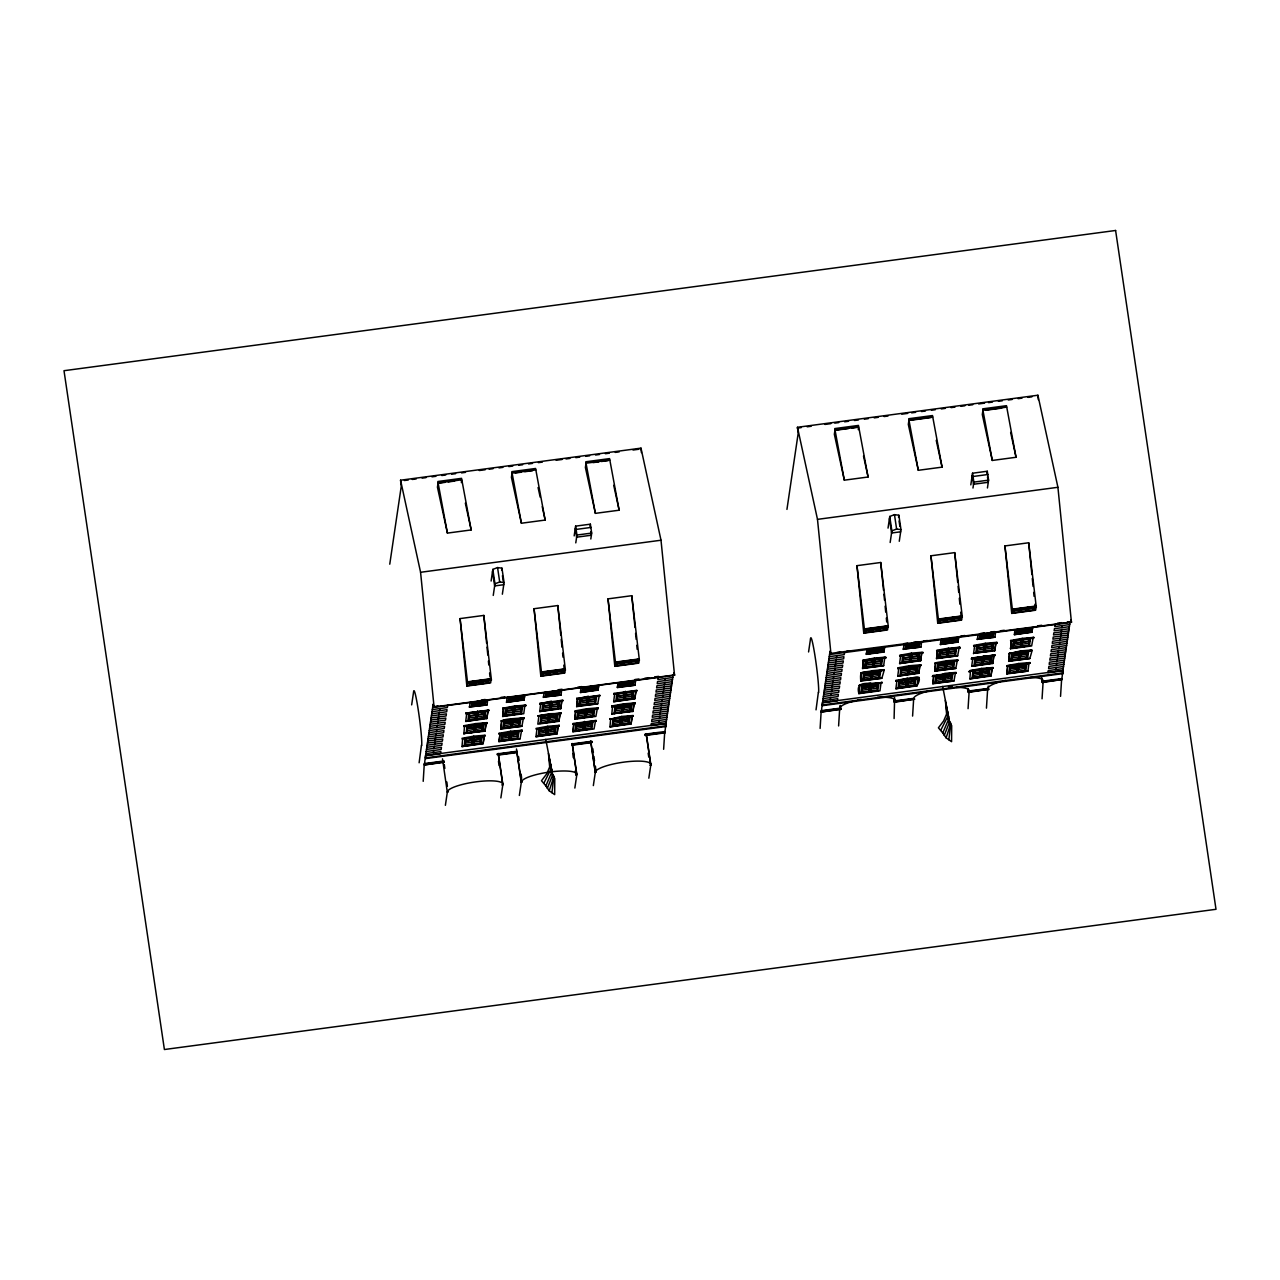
<?xml version="1.0" encoding="UTF-8"?>
<svg xmlns="http://www.w3.org/2000/svg" width="1280" height="1280" viewBox="0 0 1280 1280"><rect width="100%" height="100%" fill="white"/><g stroke="black" fill="none" stroke-linecap="round" stroke-linejoin="round"><path stroke-width="1.5" d="M423.2 781.328L424.272 764.032L443.984 761.392M663.632 749.28L664.72 731.968L664.848 732.864L645.152 735.504M820.112 728.416L821.184 711.104L839.68 708.64L838.608 725.936M894.096 718.544L894.64 697.632M912.592 716.08L913.664 698.768L895.168 701.232M968.064 708.672L969.152 691.376L987.648 688.912L986.448 708.144M1042.048 698.816L1043.136 681.504L1052.384 680.272M1060.544 696.352L1061.632 679.04L1057.936 679.536M547.312 788.368L552.32 775.76L550 761.312M551.568 769.024L551.824 773.552L554.784 778.544L554.656 794.608L549.216 790.784L553.2 778.688L550.528 763.984M944.224 735.456L949.232 722.832L946.912 708.384M948.48 716.096L948.736 720.624L951.696 725.632L951.568 741.68L946.128 737.856L950.112 725.76L947.44 711.056M432.688 707.472L674.544 675.248L661.008 540.224L640.992 448.144L400.56 480.208L401.232 486.448L389.76 564.192M411.664 704.88L413.6 691.808M413.792 692.304L413.664 691.392A28.048 1.792 82.4 0 1 418.592 712.192A28.048 1.792 82.4 0 1 421.664 745.552M421.472 745.072L419.12 762.784M461.392 482.608L461.6 478.336L437.84 481.504L447.408 533.104L471.168 529.936L461.808 479.792L438.064 482.96L437.44 487.184L447.408 533.104M444.128 762.304L424.416 764.928L425.376 756.592L425.664 758.576L666.112 726.512L665.984 723.44L425.536 755.504L425.664 758.576M424.416 764.928L444.176 761.888M674.576 674.96L433.856 706.992L437.888 705.792M433.36 752.592L433.664 750.496M433.968 748.4L434.288 746.304M434.592 744.208L434.896 742.112M435.216 740.016L435.52 737.92M435.84 735.824L436.144 733.728M436.448 731.632L436.768 729.536M437.072 727.44L437.376 725.344M437.696 723.248L438 721.152M438.304 719.056L438.624 716.96M438.928 714.864L439.232 712.768M439.552 710.672L439.856 708.576M447.648 705.472L447.344 707.568L432.368 709.568M445.392 805.328L447.312 792.256L442.496 758.832M466.848 686.064L467.472 681.84L460.064 618.592L483.808 615.424L491.44 680.112L467.696 683.28L467.472 681.84L491.232 678.672L490.608 682.896L466.848 686.064L460.064 618.592M469.056 685.312L469.28 683.728L474.928 682.864M485.344 735.856L462.688 738.832M484.848 730.752L463.776 733.568L484.912 731.184L486.448 722.896L464.544 726.256M488.752 710.272L466.4 713.68M488.976 710.064L465.728 713.152L466.832 713.696M484.592 735.472L483.056 743.76L461.984 746.576L462.672 738.896M463.84 734L464.528 726.32M488.304 710.32L486.784 718.608L465.696 721.424L466.768 713.264M469.488 707.28L470.08 702.512L487.648 700.176L487.056 704.944L469.424 706.928L487.056 704.944M466.128 733.2L467.056 726.048L483.76 724.256L482.768 730.976L466.128 733.2L482.704 730.544M469.36 715.632L469.68 713.536L476.432 712.64L476.112 714.72M474.672 684.56L475.168 681.28M472.496 702.752L472.016 706.016L477.648 705.264L478.128 702M475.312 684.608L475.84 681.04M475.984 684.384L476.464 681.104M491.12 581.04L492.832 569.392L497.568 567.568L501.952 568.176L504.08 582.576L502.352 594.208M493.248 595.424L494.96 583.792L492.832 569.392M472.72 737.792L472.4 739.872L465.648 740.784L465.952 738.688L471.024 738.016M472.528 744.24L473.52 737.504M474.384 731.664L475.376 724.928M476.24 719.088L477.232 712.352M478.272 705.328L478.8 701.76M481.616 683.632L482.096 680.352L478.352 680.864M479.44 701.824L478.944 705.088L484.576 704.352L485.056 701.072M477.68 714.512L478 712.432M482.24 683.696L482.768 680.128M482.928 683.456L483.408 680.176M501.632 570.32L501.952 568.176M485.216 704.4L485.744 700.832L485.264 704.768L471.344 706.256L471.872 702.688L485.792 701.2M488.544 682.704L488.784 681.12M484.448 713.616L484.752 711.52L481.376 711.984M480.848 743.12L481.84 736.4L480.912 743.552L464.208 745.344L465.2 738.624L481.904 736.832M484.624 718.4L485.568 711.248L484.624 718.4L465.696 721.424M482.768 730.976L483.76 724.256M483.056 743.76L484.144 735.6M487.856 710.448L486.784 718.608M484.912 731.184L486 723.024M499.264 734.192L522.336 730.928L499.264 734.192L499.008 733.376L510.704 731.232L522.24 730.288L499.68 733.904M499.008 733.376L500.112 733.904L498.976 741.648L520.048 738.832L521.568 730.608M501.472 720.88L500.832 729.072L521.904 726.256L523.44 717.952L501.52 721.392C503.312 718.336 518.576 718.704 524.096 717.696L523.984 718.576L512.64 719.52L512.576 718.656M525.296 705.376L503.328 708.304L502.688 716.496L523.76 713.68L524.848 705.52L525.744 705.344M498.976 741.648L500.048 733.472M500.832 729.072L501.904 720.896M502.688 716.496L503.76 708.32M506.48 702.352L507.072 697.584L524.688 695.6L524.048 700L506.48 702.352L523.984 699.648M501.2 740.416L502.192 733.68L501.264 740.848L517.904 738.624L518.896 731.904L502.256 734.112M503.12 728.272L504.048 721.104L503.12 728.272L519.76 726.048L520.752 719.328L504.112 721.536M504.912 715.264L505.904 708.528L504.976 715.696L521.616 713.472L522.608 706.752L505.968 708.96M506.352 710.688L506.672 708.608L513.424 707.696L513.104 709.792M508.336 701.328L508.864 697.76L508.384 701.68L522.256 699.84L522.784 696.256L508.912 698.112M509.488 697.808L509.008 701.088L514.64 700.336L515.12 697.056M509.52 739.296L510.512 732.576M511.376 726.72L512.368 720M513.232 714.144L514.224 707.424M515.264 700.4L515.792 696.832M500.864 797.92L502.8 784.848L498.496 755.728M513.136 720.064L512.816 722.16L519.568 721.264L519.888 719.168L514.816 719.84M514.672 709.584L514.992 707.488L521.744 706.592L521.44 708.688M516.432 696.896L515.936 700.16L521.568 699.408L522.048 696.144M524.048 700L524.688 695.6M519.36 795.456L521.296 782.384L516.704 751.328M565.008 670.208L564.592 673.04L540.832 676.208L541.456 671.968L534.048 608.72L557.792 605.552L565.424 670.24L541.6 673.28L541.456 671.968L565.216 668.8M543.024 675.44L543.52 672.16M559.232 725.344L559.12 726.208L559.232 725.344L547.696 726.304L536 728.448L536.256 729.264L558.64 726.032L537.104 728.976M562.352 700.88L540.816 703.824M559.024 725.568L558.128 725.728L557.04 733.904L535.952 736.704L537.04 728.544M561.184 713.424L538.464 715.952L560.432 713.024L558.896 721.328L537.824 724.128L538.896 715.968L537.856 715.872L549.552 713.728L561.184 713.424L549.632 714.576L549.552 713.728M562.736 700.416L561.84 700.576L560.752 708.752L539.68 711.552L540.752 703.392M543.456 697.424L544.064 692.64L561.632 690.304L561.04 695.072L543.408 697.056L561.04 695.072M540.112 723.328L541.04 716.176L557.744 714.384L556.752 721.12L540.112 723.328L556.688 720.688M543.344 705.76L543.648 703.664L550.416 702.768L550.096 704.864M548.656 674.688L549.136 671.424L545.392 671.92M546.48 692.88L546 696.16L551.632 695.408L552.112 692.128M549.296 674.752L549.824 671.184M549.968 674.512L550.448 671.248M574.176 535.888L575.616 526.144L590.368 524.176L591.68 533.072L590.816 539.008M546.512 734.368L547.504 727.648M548.368 721.792L549.36 715.072M550.224 709.216L551.216 702.496M552.256 695.472L552.784 691.888M555.6 673.76L555.824 672.176M553.408 691.952L552.928 695.232L558.56 694.48L559.04 691.2M548.256 727.712L547.952 729.808L554.704 728.896L555.024 726.816L549.952 727.488M551.664 704.656L551.984 702.56L558.736 701.664L558.416 703.744M556.224 673.824L556.752 670.256M575.776 542.88L576.944 535.04L575.616 526.144M556.896 673.584L557.392 670.32M559.2 694.544L559.712 690.976L559.248 694.896L545.328 696.384L545.856 692.816L559.776 691.328M562.528 672.848L563.008 669.568M554.832 733.264L555.824 726.528L554.896 733.696L538.192 735.472L539.184 728.752L555.888 726.96M558.544 708.112L559.536 701.376L558.608 708.544L541.904 710.32L542.896 703.6L559.6 701.808M556.752 721.12L557.744 714.384M557.04 733.904L558.128 725.728M559.984 713.152L558.896 721.328M561.84 700.576L560.752 708.752M590.048 526.32L590.368 524.176M596 720.64L573.664 724.032M573.648 724.112L572.944 731.776L594.032 728.96L595.568 720.672M597.472 708.592L575.52 711.456M575.504 711.536L574.8 719.2L595.888 716.384L597.408 708.16M599.728 695.472L577.376 698.88M572.944 731.776L574.032 723.616M575.888 711.04L574.8 719.2M577.36 698.944L576.672 706.624L597.744 703.808L599.264 695.584M576.672 706.624L577.744 698.464M580.448 692.48L581.056 687.712L598.672 685.728L598.032 690.144L580.448 692.48L597.968 689.776M575.184 730.544L576.176 723.824L575.248 730.976L591.888 728.768L592.88 722.032L576.24 724.256M577.104 718.4L578.032 711.248L577.104 718.4L593.744 716.176L594.736 709.456L578.096 711.68M578.96 705.824L579.888 698.672L578.96 705.824L597.744 703.808M580.336 700.832L580.64 698.736L587.392 697.84L587.088 699.92M582.304 691.456L582.832 687.888L582.368 691.824L596.24 689.968L596.768 686.4L582.896 688.256M583.472 687.952L582.992 691.216L588.608 690.464L589.104 687.2M575.344 770.816L575.856 775.12L576.784 774.992L574.848 788.064M583.504 729.44L584.496 722.704M585.36 716.864L586.352 710.128M587.216 704.288L588.208 697.552M589.248 690.528L589.776 686.96M588.656 699.712L588.976 697.632L595.728 696.736L595.408 698.816M590.4 687.024L589.92 690.304L595.552 689.552L596.032 686.272M598.032 690.144L598.672 685.728M640.992 448.144L641.408 452.592M593.344 785.6L595.28 772.528L590.688 741.456M614.816 666.336L615.44 662.096L608.016 598.864L631.776 595.696L639.408 660.384L615.648 663.552L615.44 662.096L639.184 658.944L638.56 663.168L614.816 666.336L608.016 598.864M617.008 665.568L617.488 662.304M636.72 690.544L614.8 693.952M632.992 715.696L610.656 719.104M632.816 711.024L611.728 713.84L632.88 711.456L634.4 703.232L612.512 706.528M632.544 715.808L631.024 724.032L609.936 726.848L610.64 719.168M611.792 714.272L612.496 706.592M636.256 690.656L634.736 698.88L613.648 701.696L614.736 693.52M617.44 687.552L618.048 682.784L617.44 687.552L635.008 685.216L635.616 680.432M614.096 713.472L615.024 706.304L631.728 704.528L630.736 711.248L614.096 713.472L630.672 710.816M617.328 695.888L617.632 693.808L622.704 693.136M622.64 664.832L622.88 663.248L617.248 664M620.464 683.008L619.984 686.288L625.6 685.536L626.096 682.272M623.952 664.656L624.432 661.376M624.08 694.992L624.384 692.912M620.496 724.512L621.488 717.776M622.352 711.92L623.344 705.2M624.208 699.344L625.2 692.624M626.24 685.6L626.768 682.032M629.584 663.904L630.064 660.624M627.392 682.096L626.912 685.36L632.544 684.608L633.024 681.344M625.648 694.784L625.952 692.704L632.72 691.792L632.4 693.888M630.208 663.968L630.736 660.384M630.88 663.728L631.36 660.448L635.12 659.952M633.168 684.672L633.696 681.104L633.232 685.04L619.296 686.528L619.824 682.96L633.76 681.472M636.512 662.976L636.992 659.696M628.816 723.392L629.808 716.672L628.88 723.824L612.176 725.616L613.168 718.88L629.872 717.104M632.528 698.24L633.52 691.52L632.592 698.672L615.888 700.464L616.88 693.728L633.584 691.952M630.736 711.248L631.728 704.528M632.096 715.872L631.024 724.032M634.736 698.88L635.824 690.72M632.88 711.456L633.968 703.296M658.16 677.408L657.856 679.504L672.816 677.504M648.832 778.192L650.768 765.12L646.176 734.064M658.832 722.528L659.136 720.432M659.456 718.336L659.76 716.24M660.064 714.144L660.384 712.048M660.688 709.952L660.992 707.856M661.312 705.76L661.616 703.664M661.936 701.568L662.24 699.472M662.544 697.376L662.864 695.28M663.168 693.184L663.472 691.088M663.792 688.992L664.096 686.896M664.4 684.8L664.72 682.704M665.024 680.608L665.328 678.512M664.848 732.864L665.824 724.528L666.112 726.512M673.12 675.072L666 723.616L651.04 725.616L651.344 723.52L666.32 721.52M786.944 509.408L798.144 433.536L797.472 427.28L1037.904 395.232L1057.92 487.296L1071.44 622.32L829.6 654.544M808.576 651.952L810.512 638.88M810.704 639.376L810.576 638.464A28.048 1.792 82.4 0 1 815.504 659.264A28.048 1.792 82.4 0 1 818.576 692.624M818.384 692.144L816.032 709.856M858.304 429.68L858.512 425.424L834.752 428.576L844.32 480.176L868.08 477.008L858.72 426.864L834.976 430.032L834.352 434.272L844.32 480.176M840.272 705.392L840.752 709.408L821.328 712L822.288 703.664L822.576 705.648L1063.024 673.6L1062.896 670.512L822.448 702.576L822.576 705.648M821.328 712L840.8 708.992M1071.488 622.032L830.864 653.392L831.008 654.384L817.488 519.36L797.472 427.28M830.272 699.664L830.576 697.568M830.88 695.472L831.2 693.376M831.504 691.28L831.808 689.184M832.128 687.088L832.432 684.992M832.736 682.896L833.056 680.8M833.36 678.704L833.664 676.608M833.984 674.512L834.288 672.416M834.608 670.32L834.912 668.224M835.216 666.128L835.536 664.032M835.84 661.936L836.144 659.84M836.464 657.744L836.768 655.648M844.56 652.544L844.256 654.64L829.28 656.64M863.76 633.152L864.384 628.912L856.976 565.664L880.72 562.496L888.352 627.184L864.608 630.352L864.384 628.912L888.144 625.744L887.52 629.984L863.76 633.152L856.976 565.664M865.952 632.384L866.448 629.104M882.16 682.288C872.368 685.68 854.704 678.224 858.896 693.648L879.968 690.832L881.056 682.672L881.952 682.512M872.496 670.672C861.68 673.36 859.872 669.104 860.752 681.072L881.824 678.256C885.968 664.432 884.496 672.144 872.56 671.52L872.496 670.672L884.016 669.712M885.216 657.392L863.248 660.32L862.608 668.496L883.68 665.68L884.768 657.52L885.968 657.776L862.736 660.88L885.968 657.776M859.968 685.488L858.896 693.648M860.752 681.072L861.824 672.912M862.608 668.496L863.68 660.336M866.4 654.352L866.992 649.584L866.4 654.352L883.968 652.016L884.56 647.248L883.968 652.016M862.112 685.696L861.184 692.848L861.856 687.376M863.04 680.272L863.968 673.12L863.04 680.272L879.68 678.048L880.672 671.328L864.032 673.552M864.832 667.264L865.824 660.544L864.896 667.696L881.536 665.472L882.544 658.752L865.888 660.976M866.272 662.704L866.592 660.608L871.648 659.936M868.256 653.328L868.784 649.76L868.304 653.696L882.176 651.84L882.704 648.272L868.832 650.128M871.584 631.632L872.064 628.352M869.408 649.824L868.928 653.088L874.56 652.336L875.04 649.072M872.896 631.456L873.136 629.872L878.768 629.008M888.032 528.112L889.744 516.464L894.48 514.64L898.864 515.248L900.992 529.648L899.264 541.28M890.16 542.496L891.872 530.864L889.744 516.464M873.024 661.792L873.344 659.712M869.44 691.312L870.432 684.576M871.296 678.736L872.288 672M873.152 666.16L874.144 659.424M875.184 652.4L875.712 648.832M878.528 630.704L879.008 627.424M874.592 661.584L874.912 659.504L881.664 658.608L881.36 660.688M876.352 648.896L875.856 652.176L881.488 651.424L881.968 648.144M879.152 630.768L879.68 627.2M879.824 630.528L880.32 627.264M898.544 517.392L898.864 515.248M885.456 629.776L885.936 626.512L882.192 627.008M883.36 670.032L861.392 672.896M918.56 678.048L897.024 680.992M920.416 665.472L898.88 668.416M922.272 652.88L900.304 655.824M896.592 680.976C904.912 682.64 926.448 668.592 916.96 685.904L895.872 688.72L896.96 680.544M921.104 665.424L897.872 668.528L921.104 665.424L919.904 665.168L918.816 673.328L897.744 676.144L898.816 667.968M922.96 652.848L899.728 655.952L922.96 652.848L921.76 652.592L920.672 660.752L899.6 663.568L900.672 655.392M894.448 701.84L914.784 699.136L894.384 702.256L893.904 698.24M903.376 649.424L903.984 644.656L921.552 642.304L920.96 647.088L903.328 649.056L920.96 647.088M900.032 675.344L900.96 668.176L917.664 666.4L916.672 673.12L900.032 675.344L916.608 672.688M903.264 657.76L903.568 655.68L910.336 654.784L910.016 656.864M906.4 644.88L905.92 648.16L911.552 647.408L912.032 644.144M908.464 667.36L908.16 669.44L901.408 670.336L901.712 668.256L906.784 667.584M906.432 686.384L907.424 679.648M908.288 673.792L909.28 667.072M910.144 661.216L911.136 654.496M912.176 647.472L912.704 643.904M913.328 643.968L912.848 647.232L918.48 646.48L918.96 643.216M911.584 656.656L911.904 654.576L918.656 653.664L918.336 655.76M919.12 646.544L919.632 642.976L919.168 646.912L905.248 648.4L905.776 644.832L919.696 643.344M914.752 685.264L915.744 678.544L914.816 685.696L898.112 687.488L899.104 680.752L915.808 678.976M918.464 660.112L919.456 653.392L918.528 660.544L901.824 662.336L902.816 655.6L919.52 653.824M916.672 673.12L917.664 666.4M916.96 685.904L918.048 677.744M918.816 673.328L919.904 665.168M920.672 660.752L921.76 652.592M937.744 623.28L938.368 619.04L930.944 555.792L954.704 552.624L962.336 617.312L938.592 620.48L938.368 619.04L962.128 615.872L961.488 620.112L937.744 623.28L930.944 555.792M939.936 622.512L940.432 619.248M933.168 676.336L932.912 675.52L944.704 674.032C909.488 680.832 960.432 670.848 955.536 673.184L933.584 676.032M933.568 676.112L932.864 683.792L953.952 680.976L955.488 672.672M958.096 660.496L935.44 663.456M936.88 651.184L959.952 647.92L936.88 651.184L936.624 650.368L948.336 648.224L959.856 647.264L937.296 650.88M932.864 683.792L933.952 675.616M957.344 660.096L955.808 668.4L934.72 671.216L935.424 663.536M959.184 647.6L957.664 655.824L936.592 658.624L937.28 650.96M934.72 671.216L935.808 663.04M936.592 658.624L937.664 650.464M940.368 644.496L940.976 639.728L958.592 637.744L957.952 642.144L940.368 644.496L957.888 641.792M935.104 682.56L936.096 675.824L935.168 682.992L951.808 680.768L952.8 674.048L936.16 676.256M937.024 670.416L937.952 663.248L937.024 670.416L953.664 668.192L954.656 661.456L938.016 663.68M938.816 657.392L939.808 650.672L938.88 657.84L955.52 655.616L956.512 648.88L939.872 651.104M940.256 652.832L940.56 650.752L947.312 649.84L947.008 651.936M942.224 643.456L942.752 639.888L942.288 643.824L956.16 641.968L956.688 638.4L942.816 640.256M945.568 621.76L946.048 618.496M943.392 639.952L942.912 643.232L948.544 642.48L949.024 639.2M946.208 621.824L946.736 618.256M946.88 621.584L947.36 618.32M970.816 484.864L972.528 473.216L987.28 471.248L988.592 480.144L987.44 487.984M943.6 674.992L943.296 677.088L936.544 677.984L936.848 675.904L941.92 675.232M943.424 681.44L944.416 674.72M945.28 668.864L946.272 662.144M947.136 656.288L948.128 649.568M949.168 642.544L949.696 638.976M952.512 620.832L952.992 617.568L949.232 618.064M948.576 651.728L948.896 649.632M950.32 639.024L949.84 642.304L955.472 641.552L955.952 638.272M953.136 620.896L953.664 617.328M972.976 488.048L973.856 482.112L972.528 473.216M953.808 620.672L954.304 617.392M959.44 619.92L959.92 616.64M955.328 650.816L955.648 648.736L950.576 649.408M957.952 642.144L958.592 637.744M986.96 473.392L987.28 471.248M983.552 656.512C951.248 662.256 991.776 655.856 994.992 654.912L971.76 658.016L972.864 658.544M992.672 650.704L973.504 653.264L994.656 650.88L996.176 642.656L974.72 645.968M992.464 667.824L990.944 676.048L969.856 678.848L970.512 670.672L992.528 668.256C998.784 665.584 944.592 676.336 981.696 669.104M994.992 654.912L993.888 655.296L992.8 663.472L971.712 666.272L972.8 658.112M973.568 653.696L974.656 645.536M968.432 691.984L988.768 689.264L968.368 692.4L967.888 688.368M977.36 639.552L977.968 634.784L995.536 632.448L994.928 637.216L977.312 639.2L994.928 637.216M974.016 665.472L974.944 658.32L991.648 656.528L990.656 663.264L974.016 665.472L990.592 662.832M977.248 647.904L977.552 645.808L984.304 644.912L984 647.008M980.384 635.024L979.904 638.288L985.52 637.552L986.016 634.272M980.416 676.512L981.408 669.792M982.272 663.936L983.264 657.2M984.128 651.36L985.12 644.624M986.16 637.6L986.688 634.032M987.312 634.096L986.832 637.376L992.464 636.624L992.944 633.344M984.016 657.28L983.712 659.376L990.464 658.464L990.784 656.384L985.712 657.056M985.568 646.784L985.872 644.704L992.64 643.808L992.32 645.888M993.088 636.688L993.616 633.104L993.152 637.04L979.216 638.528L979.744 634.96L993.68 633.472M988.736 675.408L989.728 668.672L988.8 675.84L972.096 677.616L973.088 670.896L989.792 669.104M992.448 650.24L993.44 643.52L992.512 650.688L975.808 652.464L976.8 645.744L993.504 643.952M990.656 663.264L991.648 656.528M990.944 676.048L992.016 667.872M992.8 663.472L993.888 655.296M994.656 650.88L995.744 642.72M994.32 655.232L972.368 658.096M1037.904 395.232L1038.32 399.664M1011.728 613.408L1012.352 609.184L1004.928 545.936L1028.688 542.768L1036.32 607.456L1012.56 610.624L1012.352 609.184L1036.096 606.016L1035.472 610.24L1011.728 613.408L1004.928 545.936M1013.92 612.656L1014.4 609.376M1029.536 663.248L1007.504 665.744L1006.848 673.92L1027.936 671.104L1029.008 662.944L1030.224 663.2L1006.976 666.304L1030.224 663.2M1031.392 650.672L1009.36 653.168L1008.704 661.344L1029.792 658.528C1033.872 644.512 1032.368 652.592 1020.512 651.792L1020.448 650.944L1031.984 649.984M1011.264 641.088L1010.56 648.768L1031.648 645.952L1033.184 637.664L1011.264 641.088L1033.84 637.408L1022.304 638.368L1010.608 640.496L1010.864 641.312L1010.608 640.496M1006.848 673.92L1007.936 665.76M1008.704 661.344L1009.792 653.184M1010.56 648.768L1011.648 640.608M1014.352 634.624L1014.96 629.856L1032.576 627.872L1031.92 632.288L1014.352 634.624L1031.872 631.92M1009.088 672.688L1010.08 665.968L1009.152 673.12L1025.792 670.896L1026.784 664.176L1010.144 666.4M1011.008 660.544L1011.936 653.392L1011.008 660.544L1027.648 658.32L1028.64 651.6L1012 653.824M1012.8 647.536L1013.792 640.8L1012.864 647.968L1029.504 645.744L1010.496 648.336M1014.24 642.976L1014.544 640.88L1021.296 639.984L1020.992 642.064M1016.208 633.6L1016.736 630.032L1016.272 633.952L1030.144 632.112L1030.672 628.544L1016.8 630.384M1019.552 611.904L1020.032 608.624L1016.288 609.12M1017.376 630.096L1016.896 633.36L1022.512 632.608L1023.008 629.344M1020.176 611.952L1020.704 608.384M1020.864 611.728L1021.344 608.448M1017.408 671.584L1018.4 664.848M1019.264 659.008L1020.256 652.272M1021.12 646.432L1022.112 639.696M1023.152 632.672L1023.68 629.104M1026.48 610.976L1026.72 609.392M1019.152 664.928L1018.848 667.008L1025.6 666.112L1025.904 664.032L1020.848 664.704M1022.56 641.856L1022.864 639.776L1029.632 638.864L1029.312 640.96M1024.304 629.168L1023.824 632.432L1029.456 631.68L1029.936 628.416M1027.12 611.04L1027.648 607.472M1027.792 610.8L1028.272 607.52M1033.424 610.048L1033.904 606.768M1029.504 645.744L1030.432 638.592L1013.856 641.248M1031.92 632.288L1032.576 627.872M1042.4 682.112L1061.824 679.52L1042.336 682.528L1041.872 678.496M1055.072 624.48L1054.768 626.576L1069.728 624.576M1055.744 669.6L1056.048 667.504M1056.368 665.408L1056.672 663.312M1056.976 661.216L1057.296 659.12M1057.6 657.024L1057.904 654.928M1058.224 652.832L1058.528 650.736M1058.832 648.64L1059.152 646.544M1059.456 644.448L1059.76 642.352M1060.08 640.256L1060.384 638.16M1060.704 636.064L1061.008 633.968M1061.312 631.872L1061.632 629.776M1061.936 627.68L1062.24 625.584M1061.76 679.936L1062.736 671.6L1063.024 673.6M1070.032 622.144L1062.912 670.704L1047.952 672.688L1048.256 670.592L1063.232 668.608M1067.36 621.856L1071.2 622L1070.88 619.824M549.216 790.784L545.856 785.888L551.44 772.832L549.488 758.64M946.128 737.856L942.768 732.96L948.352 719.904L946.4 705.712M543.776 783.312L550.56 769.904L548.976 755.968M940.688 730.384L947.472 716.976L945.888 703.04M487.104 722.64L486.992 723.504L464.128 726.544L463.872 725.728L475.584 723.6L487.104 722.64L486.992 723.504M524.096 717.696L523.984 718.576M561.088 712.768L560.976 713.632M598.08 707.84L597.968 708.704L575.104 711.76L574.848 710.944L586.544 708.8L598.08 707.84L597.968 708.704M635.072 702.912L634.944 703.776L612.096 706.816L611.84 706L623.536 703.856L635.072 702.912L634.944 703.776M996.848 642.336L996.736 643.2L973.872 646.256L973.616 645.44L985.312 643.296L996.848 642.336L996.736 643.2M1033.84 637.408L1033.728 638.272L1022.368 639.216L1022.304 638.368M494.96 583.792L499.696 581.968L504.08 582.576M891.872 530.864L896.608 529.04L900.992 529.648M465.728 713.152L477.536 711.664M465.824 713.808L477.504 711.872L477.44 711.024M502.72 708.224L502.976 709.04L502.72 708.224L514.432 706.08L525.952 705.12M502.816 708.88L514.528 706.736M563.04 700.848L539.968 704.112L539.712 703.296L562.944 700.192M539.808 703.936L551.424 701.152M600.032 695.904L576.96 699.184L576.704 698.368L599.936 695.264M576.8 699.008L588.4 696.224M625.392 691.28L625.472 692.144L613.952 694.24L613.696 693.424L636.928 690.336M463.968 726.384L487.2 723.28M500.864 720.8L512.672 719.312M537.856 715.872L549.664 714.384M574.944 711.584L598.176 708.496M862.896 661.056L862.64 660.24L874.352 658.096L885.872 657.136M611.936 706.656L623.632 704.512M899.888 656.112L899.632 655.296L911.344 653.152L922.864 652.208M462.272 739.136L462.016 738.32L473.728 736.176L485.248 735.216M973.712 646.08L996.944 642.992M1010.704 641.152L1022.4 639.008M596.32 721.072L573.248 724.336L572.992 723.52L596.224 720.416M573.088 724.16L595.632 721.104M621.68 716.448L621.744 717.296L610.08 719.232L621.68 716.448L633.216 715.488M610.08 719.232L633.312 716.128M898.032 668.688L897.776 667.872L909.488 665.728L921.008 664.784M935.024 663.76L934.768 662.944L946.464 660.8L958 659.84M1020.544 651.584L1008.848 653.728L1020.448 650.944M858.928 685.392L870.64 683.248M895.92 680.448L896.176 681.264L895.92 680.448L907.616 678.304L919.152 677.36M896.016 681.104L907.616 678.304M970.16 671.408L969.904 670.592L981.6 668.448L993.136 667.488M1007.152 666.48L1006.88 665.664L1018.592 663.52L1030.128 662.56M404.368 480.512L408.32 479.984M412.256 479.456L416.192 478.944M422.112 478.144L426.048 477.616M431.968 476.832L435.904 476.304M441.824 475.52L445.76 474.992M451.68 474.208L455.616 473.68M461.52 472.896L465.472 472.368M479.264 470.528L485.184 469.744M489.12 469.216L493.056 468.688M498.976 467.904L502.912 467.376M508.832 466.592L512.768 466.064M518.688 465.264L522.624 464.752M528.528 463.952L532.48 463.424M538.384 462.64L542.336 462.112M556.128 460.272L562.032 459.488M565.984 458.96L569.92 458.432M575.84 457.648L579.776 457.12M585.696 456.336L589.632 455.808M595.536 455.024L599.488 454.496M605.392 453.712L609.344 453.184M615.248 452.4L619.2 451.872M632.992 450.032L638.896 449.248M797.344 428.112L801.28 427.584M807.2 426.8L811.136 426.272M824.928 424.432L830.848 423.648M834.784 423.12L838.736 422.592M844.64 421.808L848.576 421.28M854.496 420.496L858.432 419.968M864.352 419.184L868.288 418.656M874.208 417.872L878.144 417.344M884.064 416.544L888 416.032M901.792 414.192L907.712 413.392M911.648 412.864L915.584 412.352M921.504 411.552L925.44 411.024M931.36 410.24L935.296 409.712M941.216 408.928L945.152 408.4M951.072 407.616L955.008 407.088M960.928 406.304L964.864 405.776M968.8 405.248L972.752 404.72M978.656 403.936L984.576 403.152M988.512 402.624L992.448 402.096M998.368 401.312L1002.304 400.784M1008.224 400L1012.16 399.472M1018.08 398.672L1022.016 398.16M1027.92 397.36L1031.872 396.848M535.792 469.92L512.048 473.088L511.424 477.328L521.392 523.232L545.152 520.064L535.584 468.48L511.824 471.648L521.392 523.232M609.776 460.064L586.032 463.216L585.808 461.776L609.568 458.608L619.136 510.208L595.376 513.36L585.392 467.456L586.032 463.216L595.376 513.36M932.704 416.992L908.96 420.16L908.736 418.72L932.496 415.552L942.064 467.136L918.304 470.304L908.32 424.4L908.96 420.16L918.304 470.304M1006.688 407.136L982.928 410.304L982.72 408.848L1006.48 405.68L1016.032 457.28L992.288 460.448L982.304 414.528L982.928 410.304L992.288 460.448M439.488 483.088L445.152 482.336M448.16 481.936L454.624 481.072M515.2 472.992L521.024 472.224M524.816 471.712L532.544 470.688M593.12 462.608L598.8 461.84M601.312 461.504L608.256 460.592M836.4 430.16L848.528 428.544M851.52 428.144L857.2 427.392M910.384 420.304L931.184 417.52M986.096 410.208L1001.696 408.128M576.464 529.376L591.2 527.408M973.376 476.448L988.112 474.48M576.944 535.04L591.68 533.072M973.856 482.112L988.592 480.144M400.56 480.208L420.576 572.288L661.008 540.224M817.488 519.36L1057.92 487.296M503.76 584.704L494.64 585.92L492.512 571.536M900.672 531.792L891.552 533.008L889.424 518.608M468.896 681.968L489.712 679.2M939.792 619.184L960.608 616.4L960.08 619.968L939.264 622.752M469.536 682.032L473.28 681.536M476.224 682.8L481.856 681.936M483.152 681.872L488.8 681.008M543.264 673.856L548.912 672.992M550.192 672.928L555.84 672.08M557.136 672L562.784 671.152M624.176 663.072L629.824 662.208M631.12 662.144L636.768 661.28M866.192 630.8L871.84 629.936M880.064 628.944L885.712 628.096M940.176 620.928L945.824 620.08M947.104 620L952.752 619.152M954.048 619.088L959.696 618.224M1014.16 611.072L1019.808 610.208M1021.088 610.144L1026.736 609.28M1028.032 609.216L1033.68 608.352M468.368 685.536L489.184 682.768M481.248 700.016L485.2 699.488M500.96 697.392L504.896 696.864M558.112 689.76L562.048 689.248M577.824 687.136L581.76 686.608M634.976 679.52L638.912 678.992M644.832 678.208L648.768 677.68M654.688 676.896L658.624 676.368M836.768 652.608L840.72 652.08M846.624 651.296L850.576 650.768M903.776 643.68L907.728 643.152M913.632 642.352L917.584 641.84M923.488 641.04L927.44 640.512M960.944 636.048L964.88 635.52M980.64 633.424L984.592 632.896M990.496 632.112L994.448 631.584M1000.352 630.8L1004.288 630.272M1037.792 625.808L1041.744 625.28M1057.504 623.168L1061.456 622.656M618.096 683.136L635.664 680.8M867.04 649.952L884.608 647.6M479.2 703.408L484.832 702.656M509.248 699.392L514.88 698.64M516.192 698.464L521.824 697.728L516.176 698.576M546.24 694.464L551.872 693.712L546.224 694.576M590.176 688.608L595.808 687.856M620.224 684.592L625.856 683.856M627.168 683.68L632.784 682.928L627.152 683.776M869.168 651.408L874.8 650.656M876.112 650.48L881.744 649.728L876.096 650.592M906.16 646.464L911.792 645.712L906.144 646.576M913.104 645.552L918.736 644.8M950.096 640.608L955.728 639.856M980.144 636.608L985.776 635.856M987.088 635.68L992.72 634.928M1017.136 631.68L1022.768 630.928L1017.12 631.776M1029.696 630L1024.08 630.752L1029.68 630.112M479.184 703.504L484.816 702.768M509.232 699.504L514.864 698.752M590.16 688.72L595.792 687.968M620.208 684.704L625.84 683.952M869.152 651.504L874.784 650.752M913.088 645.648L918.72 644.896M950.08 640.72L955.712 639.968M980.128 636.72L985.76 635.968M987.072 635.792L992.704 635.04M432.064 711.664L447.024 709.664L446.72 711.76L431.76 713.76M672.512 679.6L657.536 681.6L657.232 683.696L672.192 681.696M828.976 658.736L843.936 656.736L843.632 658.832L828.672 660.832M1069.424 626.672L1054.448 628.672L1054.144 630.768L1069.104 628.768M617.392 687.184L635.008 685.216M866.336 654L883.904 651.648M431.44 715.856L446.416 713.856L446.096 715.952L431.136 717.952M671.888 683.792L656.928 685.792L656.608 687.888L671.584 685.888M828.352 662.928L843.328 660.928L843.008 663.024L828.048 665.024M1068.8 630.864L1053.84 632.864L1053.52 634.96L1068.48 632.96M485.632 711.68L468.912 713.456L467.92 720.192L484.56 717.968M579.952 699.104L596.592 696.88L595.6 703.6L578.896 705.392M430.832 720.048L445.792 718.048L445.488 720.144L430.512 722.144M671.264 687.984L656.304 689.984L656 692.08L670.96 690.08M827.744 667.12L842.704 665.136L842.384 667.232L827.424 669.216M1068.176 635.056L1053.216 637.056L1052.912 639.152L1067.872 637.152M468.56 715.904L485.2 713.68M505.552 710.976L522.192 708.752M542.528 706.048L559.184 703.824M579.52 701.104L596.176 698.896M616.512 696.176L633.168 693.952M865.472 662.976L882.112 660.768M902.464 658.048L919.104 655.824M939.44 653.12L956.096 650.896M976.432 648.176L993.088 645.968M1013.424 643.248L1030.08 641.024M469.008 718.016L475.792 716.976M477.328 716.896L484.112 715.872M506 713.072L512.784 712.048M514.32 711.968L521.104 710.944M542.992 708.144L549.76 707.12M551.312 707.04L558.096 706M579.984 703.216L586.752 702.176M588.304 702.096L595.088 701.072M616.976 698.272L623.744 697.248M625.296 697.168L632.08 696.144M865.92 665.088L872.704 664.048M874.24 663.968L881.024 662.944M902.912 660.144L909.68 659.12M911.232 659.04L918.016 658.016M939.904 655.216L946.672 654.192M948.224 654.112L955.008 653.072M976.896 650.288L983.664 649.248M985.216 649.168L992 648.144M1013.888 645.36L1020.656 644.32M1022.208 644.24L1028.976 643.216M430.208 724.24L445.168 722.24L444.864 724.336L429.904 726.336M670.64 692.176L655.68 694.176L655.376 696.272L670.336 694.272M827.12 671.312L842.08 669.328L841.776 671.424L826.816 673.408M1067.552 639.248L1052.592 641.248L1052.288 643.344L1067.248 641.344M502.624 716.064L521.792 713.504M558.784 708.576L539.68 711.552M634.672 698.448L613.648 701.696M862.544 668.064L883.68 665.68M920.608 660.32L899.6 663.568M936.528 658.192L957.664 655.824M429.584 728.432L444.56 726.432L444.24 728.528L429.28 730.528M670.032 696.368L655.072 698.368L654.752 700.464L669.712 698.464M826.496 675.504L841.456 673.52L841.152 675.616L826.192 677.6M1066.944 643.44L1051.984 645.44L1051.664 647.536L1066.624 645.536M428.976 732.624L443.936 730.624L443.616 732.72L428.656 734.72M669.408 700.56L654.448 702.56L654.144 704.656L669.104 702.656M825.888 679.696L840.848 677.712L840.528 679.808L825.568 681.792M1066.32 647.632L1051.36 649.632L1051.056 651.728L1066.016 649.728M466.704 728.48L483.344 726.272M503.68 723.552L520.336 721.328M540.672 718.624L557.328 716.4M577.664 713.68L594.32 711.472M614.656 708.752L631.312 706.528M863.616 675.552L880.256 673.344M900.592 670.624L917.248 668.4M937.584 665.696L954.24 663.472M974.576 660.768L991.232 658.544M1011.568 655.824L1028.224 653.616M467.152 730.592L473.936 729.552M475.472 729.472L482.256 728.448M504.144 725.648L510.912 724.624M512.464 724.544L519.248 723.52M541.136 720.72L547.904 719.696M549.456 719.616L556.24 718.576M578.128 715.792L584.896 714.752M586.448 714.672L593.232 713.648M615.12 710.848L621.888 709.824M623.44 709.744L630.208 708.72M864.064 677.664L870.832 676.624M872.384 676.544L879.168 675.52M901.056 672.72L907.824 671.696M909.376 671.616L916.16 670.592M938.048 667.792L944.816 666.768M946.368 666.688L953.152 665.648M975.04 662.864L981.808 661.84M983.36 661.744L990.128 660.72M1012.032 657.936L1018.8 656.896M1020.352 656.816L1027.12 655.792M428.352 736.816L443.312 734.816L443.008 736.912L428.048 738.912M668.784 704.752L653.824 706.752L653.52 708.848L668.48 706.848M825.264 683.888L840.224 681.904L839.92 684L824.96 685.984M1065.696 651.824L1050.736 653.824L1050.432 655.92L1065.392 653.92M503.056 727.84L519.76 726.048M577.04 717.968L593.744 716.176M862.976 679.84L879.68 678.048M936.96 669.984L953.664 668.192M1010.944 660.112L1027.648 658.32M500.768 728.64L521.904 726.256M539.664 723.44L556.928 721.152M576.656 718.512L593.904 716.208M860.688 680.64L881.824 678.256M918.752 672.896L897.744 676.144M934.656 670.768L955.808 668.4M992.736 663.024L971.712 666.272M1008.64 660.912L1029.792 658.528M427.728 741.008L442.688 739.008L442.384 741.12L427.424 743.104M668.176 708.944L653.216 710.944L652.896 713.04L667.856 711.04M824.64 688.08L839.6 686.096L839.296 688.192L824.336 690.176M1065.088 656.016L1050.112 658.016L1049.808 660.112L1064.768 658.112M862.176 686.128L878.816 683.904L877.824 690.64L861.12 692.416M427.12 745.2L442.08 743.216L441.76 745.312L426.8 747.296M667.552 713.136L652.592 715.136L652.288 717.232L667.248 715.232M824.016 692.272L838.992 690.288L838.672 692.384L823.712 694.368M1064.464 660.208L1049.504 662.208L1049.184 664.304L1064.16 662.32M464.832 741.056L481.488 738.848M501.824 736.128L518.48 733.904M538.816 731.2L555.472 728.976M575.808 726.256L592.464 724.048M612.8 721.328L629.456 719.104M861.744 688.128L878.4 685.92M898.736 683.2L915.392 680.976M935.728 678.272L952.384 676.048M972.72 673.344L989.376 671.12M1009.712 668.4L1026.352 666.192M465.296 743.168L472.064 742.128M473.616 742.048L480.4 741.024M502.288 738.224L509.056 737.2M510.608 737.12L517.392 736.096M539.28 733.296L546.048 732.272M547.6 732.192L554.384 731.152M576.272 728.368L583.04 727.328M584.592 727.248L591.36 726.224M613.264 723.44L620.032 722.4M621.584 722.32L628.352 721.296M862.208 690.24L868.976 689.2M870.528 689.12L877.312 688.096M899.2 685.296L905.968 684.272M907.52 684.192L914.304 683.168M936.192 680.368L942.96 679.344M944.512 679.264L951.28 678.24M973.184 675.44L979.952 674.416M981.504 674.336L988.272 673.296M1010.176 670.512L1016.944 669.472M1018.496 669.392L1025.264 668.368M426.496 749.392L441.456 747.408L441.152 749.504L426.192 751.488M666.928 717.328L651.968 719.328L651.664 721.424L666.624 719.424M823.408 696.464L838.368 694.48L838.064 696.576L823.088 698.56M1063.84 664.416L1048.88 666.4L1048.576 668.496L1063.536 666.512M482.992 743.328L461.984 746.576M498.912 741.216L520.048 738.832M556.976 733.472L535.952 736.704M572.88 731.344L592.048 728.784M629.04 723.856L609.936 726.848M860.736 692.96L878 690.656M916.896 685.472L895.872 688.72M932.8 683.36L953.952 680.976M990.88 675.616L969.856 678.848M1006.784 673.488L1027.936 671.104M425.872 753.584L440.832 751.6L440.528 753.696L425.568 755.68L433.136 704.064L433.856 706.992M822.784 700.656L837.744 698.672L837.44 700.768L822.48 702.752L830.048 651.136L830.768 654.064M948.416 686.848L952.368 686.32M425.776 757.824L666.224 725.76M822.688 704.896L1063.136 672.832M424.336 763.616L444.048 760.976M497.264 753.888L516.976 751.264M572.16 743.904L591.856 741.264M645.072 734.176L664.784 731.552M821.248 710.688L839.744 708.208A28.048 6.096 -8.4 0 1 854.416 700.928M1061.696 678.624L1043.2 681.088A28.048 6.096 -8.4 0 0 1030.128 677.488M497.2 754.304L516.912 751.68M572.096 744.32L591.792 741.696M645.008 734.592L658.8 732.752M497.392 754.784L517.104 752.16M572.288 744.8L592 742.176M645.2 735.072L664.912 732.448M499.312 754.944L517.04 752.576M572.224 745.216L591.936 742.592M498.272 753.376L502.864 784.432L501.872 784.976L502.8 784.848M516.48 748.96L521.36 781.968L522.288 781.84L521.296 782.384M575.92 774.688L576.848 774.576L572.256 743.504M590.752 741.04L595.344 772.096L596.272 771.984L595.28 772.528M646.224 733.632L650.832 764.704L649.84 765.248L650.768 765.12M447.312 792.256L448.304 791.712L447.376 791.84A28.048 6.096 -8.4 0 1 476.048 781.84A28.048 6.096 -8.4 0 1 502.864 784.432M1020.48 651.568L1032.08 650.624M983.488 656.512L995.088 655.568M884.112 670.368L861.04 673.632L860.784 672.816M637.024 690.976L613.952 694.24M514.464 706.72L526.048 705.776M981.632 669.088L993.232 668.144M477.472 711.648L489.072 710.704M944.608 673.376L956.144 672.416M956.24 673.072L944.688 674.224M907.664 678.944L919.248 678M623.568 704.496L635.168 703.552M882.256 682.944L870.704 684.096M512.608 719.296L524.192 718.352M559.328 726L547.776 727.152L547.696 726.304M611.84 706L612.096 706.816M609.984 718.576L610.24 719.392M576.704 698.368L576.96 699.184M463.872 725.728L464.128 726.544M942.768 732.96L938.416 727.808L943.632 720.96L946.592 714.048L945.36 700.368M545.856 785.888L541.504 780.736L546.72 773.872L549.68 766.976L548.448 753.296M1010.64 432.416L1016.032 457.28M936.24 440.368L942.064 467.136M863.504 455.968L868.08 477.008M613.728 485.328L619.136 510.208M538.08 487.552L540.16 497.12M542.24 506.672L545.152 520.064M465.344 503.152L471.168 529.936M948.512 716.576L942.688 686.464M551.6 769.504L545.776 739.392M1071.296 621.328L1071.44 622.32M1041.536 677.12L1042.336 682.528M1018.592 663.52L1018.656 664.368M987.488 476.944L988.288 482.288L973.536 484.256L972.224 475.36M985.312 643.296L985.392 644.144M988.176 686.08L988.704 689.68M983.456 655.872L983.536 656.72M981.6 668.448L981.664 669.296M971.76 658.016L972.016 658.832M967.824 688.784L968.368 692.4M959.856 647.264L959.744 648.128M948.336 648.224L948.4 649.072M946.464 660.8L946.544 661.648M899.072 520.992L899.872 526.384M894.48 514.64L896.608 529.04M911.344 653.152L911.408 654.016M909.488 665.728L909.552 666.592M893.84 698.656L894.384 702.256M881.504 682.544L859.536 685.472M874.352 658.096L874.416 658.944M840.208 705.808L840.752 709.408M674.544 675.248L673.968 672.736M648.176 753.184L648.752 757.056M623.536 703.856L623.6 704.72M590.848 531.648L591.376 535.216L576.624 537.184L575.312 528.288M592.816 748.688L593.392 752.56M593.968 756.448L594.48 760.752M595.408 766.16L595.92 770.464M586.544 708.8L586.624 709.648M584.688 721.376L584.752 722.224M572.192 743.92L576.496 773.04M572.768 753.328L573.28 757.632M502.432 575.712L503.232 581.12M522.24 730.288L522.128 731.152M497.568 567.568L499.696 581.968M514.432 706.08L514.496 706.928M518.544 756.608L519.12 760.48M521.136 774.08L521.648 778.384M510.704 731.232L510.784 732.096M498.496 761.264L499.008 765.568M475.584 723.6L475.648 724.448M473.728 736.176L473.792 737.024M444.288 764.528L444.848 768.416M446.864 782L447.376 786.304M433.952 706.32L434.096 707.296L420.576 572.288M1028.688 542.768L1031.888 574.528M1032.288 578.496L1033.072 586.432M1033.68 592.384L1034.08 596.352M1034.88 604.288L1035.472 610.24M954.704 552.624L957.696 582.4M958.096 586.368L958.704 592.32M959.296 598.272L959.904 604.24M960.704 612.176L961.488 620.112M880.72 562.496L883.52 590.288M883.92 594.256L884.512 600.208M885.12 606.16L885.712 612.112M886.32 618.064L886.72 622.032M631.776 595.696L634.976 627.44M635.568 633.408L636.176 639.36M636.768 645.312L637.168 649.28M638.16 659.2L638.56 663.168M557.792 605.552L560.784 635.328M561.184 639.296L561.984 647.232M562.592 653.184L562.992 657.168M563.792 665.104L564.592 673.04M534.048 608.72L540.832 676.208M483.808 615.424L486.608 643.2M487.008 647.184L487.808 655.12M488.4 661.072L488.8 665.04M489.6 672.976L490 676.944M948.848 739.776L950.832 723.36L948.288 719.056L947.952 713.728M551.936 792.704L553.92 776.288L551.376 771.984L551.04 766.64M857.728 700.128A28.048 6.096 -8.4 0 1 861.2 699.392M877.28 697.376A28.048 6.096 -8.4 0 1 895.232 700.816L913.728 698.352A28.048 6.096 -8.4 0 1 928.4 691.056M956.144 687.36A28.048 6.096 -8.4 0 1 969.216 690.96L987.712 688.48A28.048 6.096 -8.4 0 1 1000.816 681.616M1002.384 681.184A28.048 6.096 -8.4 0 1 1005.696 680.4M595.344 772.096A28.048 6.096 -8.4 0 1 624.016 762.112A28.048 6.096 -8.4 0 1 650.832 764.704M521.36 781.968A28.048 6.096 -8.4 0 1 550.032 771.984A28.048 6.096 -8.4 0 1 576.848 774.576M465.6 741.136L465.024 745.056L471.776 744.16L472.352 740.24L465.6 741.136M467.456 728.56L466.88 732.48L473.632 731.584L474.208 727.664L467.456 728.56M467.824 726.112L467.504 728.208L474.256 727.296L474.576 725.216L467.824 726.112M469.312 715.984L468.736 719.904L475.488 719.008L476.064 715.072L469.312 715.984M473.92 740.032L473.344 743.952L480.096 743.056L480.672 739.12L473.92 740.032M474.288 737.584L473.968 739.664L480.72 738.768L481.04 736.688L474.288 737.584M475.776 727.44L475.2 731.376L481.952 730.48L482.528 726.544L475.776 727.44M476.144 725.008L475.824 727.088L482.592 726.192L482.896 724.096L476.144 725.008M477.632 714.864L477.056 718.8L483.808 717.904L484.384 713.968L477.632 714.864M502.592 736.208L502.016 740.128L508.768 739.232L509.344 735.296L502.592 736.208M502.944 733.76L502.64 735.84L509.392 734.944L509.696 732.864L502.944 733.76M504.448 723.632L503.872 727.552L510.624 726.656L511.2 722.72L504.448 723.632M504.8 721.184L504.496 723.264L511.248 722.368L511.568 720.288L504.8 721.184M506.304 711.04L505.728 714.976L512.48 714.08L513.056 710.144L506.304 711.04M510.912 735.088L510.336 739.024L517.088 738.112L517.664 734.192L510.912 735.088M511.28 732.656L510.96 734.736L517.712 733.84L518.032 731.744L511.28 732.656M512.768 722.512L512.192 726.448L518.944 725.536L519.52 721.616L512.768 722.512M514.624 709.936L514.048 713.872L520.8 712.96L521.376 709.04L514.624 709.936M542.88 672.112L542.352 675.68L563.168 672.896L563.696 669.328L542.88 672.112M539.584 731.264L538.992 735.2L545.76 734.304L546.336 730.368L539.584 731.264M539.936 728.832L539.632 730.912L546.384 730.016L546.688 727.92L539.936 728.832M541.44 718.688L540.864 722.624L547.616 721.712L548.192 717.792L541.44 718.688M541.792 716.256L541.488 718.336L548.24 717.44L548.544 715.344L541.792 716.256M543.296 706.112L542.72 710.048L549.472 709.136L550.048 705.216L543.296 706.112M547.904 730.16L547.328 734.08L554.08 733.184L554.656 729.264L547.904 730.16M549.76 717.584L549.184 721.504L555.936 720.608L556.512 716.688L549.76 717.584M550.128 715.136L549.808 717.232L556.56 716.32L556.88 714.24L550.128 715.136M551.616 705.008L551.04 708.928L557.792 708.032L558.368 704.112L551.616 705.008M576.576 726.336L575.984 730.272L582.752 729.36L583.328 725.44L576.576 726.336M576.928 723.888L576.624 725.984L583.376 725.088L583.68 722.992L576.928 723.888M578.432 713.76L577.84 717.68L584.608 716.784L585.184 712.864L578.432 713.76M578.784 711.312L578.48 713.408L585.232 712.496L585.536 710.416L578.784 711.312M580.288 701.184L579.712 705.104L586.464 704.208L587.04 700.288L580.288 701.184M584.896 725.232L584.32 729.152L591.072 728.256L591.648 724.32L584.896 725.232M585.248 722.784L584.944 724.864L591.696 723.968L592.016 721.888L585.248 722.784M586.752 712.656L586.176 716.576L592.928 715.68L593.504 711.744L586.752 712.656M587.104 710.208L586.8 712.288L593.552 711.392L593.872 709.312L587.104 710.208M588.608 700.08L588.032 704L594.784 703.104L595.36 699.168L588.608 700.08M616.864 662.24L616.336 665.808L637.136 663.04L637.664 659.472L616.864 662.24M613.568 721.408L612.976 725.328L619.728 724.432L620.32 720.496L613.568 721.408M613.92 718.96L613.616 721.056L620.368 720.144L620.672 718.064L613.92 718.96M615.424 708.832L614.832 712.752L621.6 711.856L622.176 707.92L615.424 708.832M615.776 706.384L615.472 708.464L622.224 707.568L622.528 705.488L615.776 706.384M617.28 696.256L616.688 700.176L623.456 699.28L624.032 695.344L617.28 696.256M621.888 720.288L621.312 724.224L628.064 723.328L628.64 719.392L621.888 720.288M622.24 717.856L621.936 719.936L628.688 719.04L628.992 716.944L622.24 717.856M623.744 707.712L623.168 711.648L629.92 710.752L630.496 706.816L623.744 707.712M624.096 705.28L623.792 707.36L630.544 706.464L630.864 704.368L624.096 705.28M625.6 695.136L625.024 699.072L631.776 698.16L632.352 694.24L625.6 695.136M865.808 629.04L865.28 632.608L886.096 629.84L886.624 626.272L865.808 629.04M862.512 688.208L861.936 692.144L868.688 691.232L869.264 687.312L862.512 688.208M862.864 685.76L862.56 687.856L869.312 686.944L869.616 684.864L862.864 685.76M864.368 675.632L863.792 679.552L870.544 678.656L871.12 674.736L864.368 675.632M864.72 673.184L864.416 675.28L871.168 674.368L871.488 672.288L864.72 673.184M866.224 663.056L865.648 666.976L872.4 666.08L872.976 662.16L866.224 663.056M870.832 687.104L870.256 691.024L877.008 690.128L877.584 686.192L870.832 687.104M871.2 684.656L870.88 686.736L877.632 685.84L877.952 683.76L871.2 684.656M872.688 674.528L872.112 678.448L878.864 677.552L879.44 673.616L872.688 674.528M873.056 672.08L872.736 674.16L879.488 673.264L879.808 671.184L873.056 672.08M874.544 661.952L873.968 665.872L880.72 664.976L881.296 661.04L874.544 661.952M899.504 683.28L898.912 687.2L905.68 686.304L906.256 682.368L899.504 683.28M899.856 680.832L899.552 682.912L906.304 682.016L906.608 679.936L899.856 680.832M901.36 670.704L900.784 674.624L907.536 673.728L908.112 669.792L901.36 670.704M903.216 658.128L902.64 662.048L909.392 661.152L909.968 657.216L903.216 658.128M907.824 682.16L907.248 686.096L914 685.2L914.576 681.264L907.824 682.16M908.176 679.728L907.872 681.808L914.624 680.912L914.944 678.816L908.176 679.728M909.68 669.584L909.104 673.52L915.856 672.624L916.432 668.688L909.68 669.584M910.048 667.152L909.728 669.232L916.48 668.336L916.8 666.24L910.048 667.152M911.536 657.008L910.96 660.944L917.712 660.032L918.288 656.112L911.536 657.008M936.496 678.336L935.904 682.272L942.672 681.376L943.248 677.44L936.496 678.336M938.352 665.76L937.76 669.696L944.528 668.8L945.104 664.864L938.352 665.76M938.704 663.328L938.4 665.408L945.152 664.512L945.456 662.416L938.704 663.328M940.208 653.184L939.632 657.12L946.384 656.224L946.96 652.288L940.208 653.184M944.816 677.232L944.24 681.168L950.992 680.256L951.568 676.336L944.816 677.232M945.168 674.784L944.864 676.88L951.616 675.984L951.936 673.888L945.168 674.784M946.672 664.656L946.096 668.592L952.848 667.68L953.424 663.76L946.672 664.656M947.024 662.208L946.72 664.304L953.472 663.392L953.792 661.312L947.024 662.208M948.528 652.08L947.952 656L954.704 655.104L955.28 651.184L948.528 652.08M973.488 673.408L972.896 677.344L979.648 676.432L980.24 672.512L973.488 673.408M973.84 670.96L973.536 673.056L980.288 672.16L980.592 670.064L973.84 670.96M975.344 660.832L974.752 664.768L981.52 663.856L982.096 659.936L975.344 660.832M975.696 658.384L975.392 660.48L982.144 659.584L982.448 657.488L975.696 658.384M977.2 648.256L976.608 652.192L983.376 651.28L983.952 647.36L977.2 648.256M981.808 672.304L981.232 676.224L987.984 675.328L988.56 671.408L981.808 672.304M982.16 669.856L981.856 671.952L988.608 671.04L988.912 668.96L982.16 669.856M983.664 659.728L983.088 663.648L989.84 662.752L990.416 658.816L983.664 659.728M985.52 647.152L984.944 651.072L991.696 650.176L992.272 646.24L985.52 647.152M1013.776 609.312L1013.248 612.88L1034.048 610.112L1034.576 606.544L1013.776 609.312M1010.48 668.48L1009.888 672.4L1016.64 671.504L1017.232 667.584L1010.48 668.48M1010.832 666.032L1010.528 668.128L1017.28 667.216L1017.584 665.136L1010.832 666.032M1012.336 655.904L1011.744 659.824L1018.496 658.928L1019.088 655.008L1012.336 655.904M1012.688 653.456L1012.384 655.552L1019.136 654.64L1019.44 652.56L1012.688 653.456M1014.192 643.328L1013.6 647.248L1020.368 646.352L1020.944 642.416L1014.192 643.328M1018.8 667.376L1018.208 671.296L1024.976 670.4L1025.552 666.464L1018.8 667.376M1020.656 654.784L1020.08 658.72L1026.832 657.824L1027.408 653.888L1020.656 654.784M1021.008 652.352L1020.704 654.432L1027.456 653.536L1027.76 651.44L1021.008 652.352M1022.512 642.208L1021.936 646.144L1028.688 645.248L1029.264 641.312L1022.512 642.208M1115.6 230.48L64 370.704L164.4 1049.52L1216 909.296L1115.6 230.48M477.888 703.584L472.272 704.336L477.872 703.68M558.816 692.784L553.184 693.536L558.8 692.896M588.864 688.784L583.232 689.536L588.848 688.896M948.784 640.784L943.152 641.536L948.768 640.896"/></g></svg>
